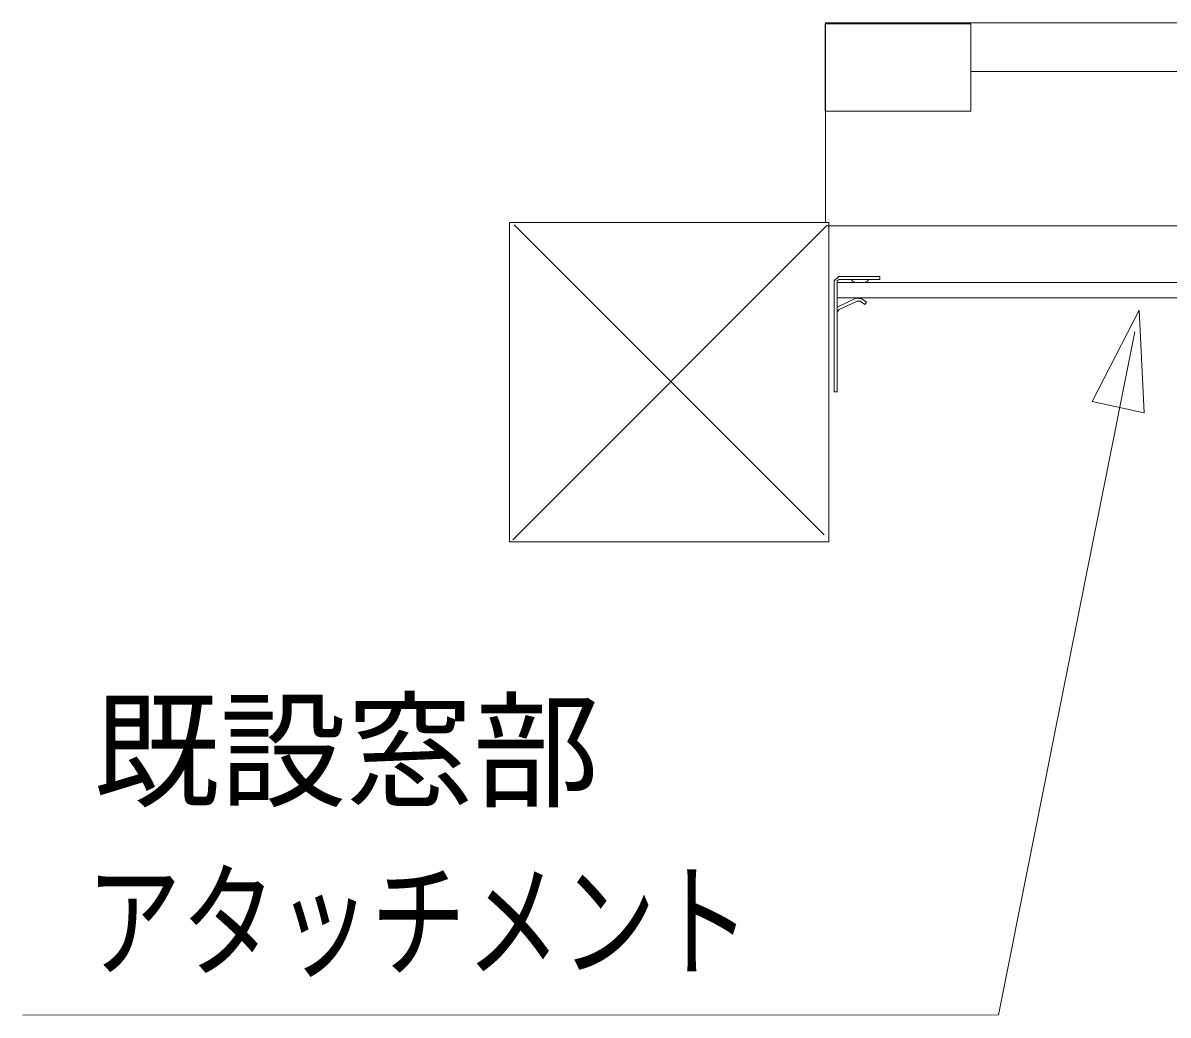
# Model space of a CAD drawing. Units: millimetres on the paper. Extents: x -305 to 305, y -152 to 152.
# Drawn here: x -37.65 to -21.51, y -30.82 to -16.84 of the extents above; entities that cross this region are included whole.
import ezdxf
from ezdxf.enums import TextEntityAlignment as Align

# ---------------------------------------------------------------- set-up
doc = ezdxf.new("R2010")
doc.units = ezdxf.units.MM
doc.layers.add('0-0_0', color=7, linetype='Continuous', lineweight=9)
doc.styles.add('ＭＳ ゴシック', font='')
doc.styles.get('ＭＳ ゴシック').set_extended_font_data('MS Gothic')

msp = doc.modelspace()

# ---------------------------------------------------------------- linework, layer by layer
at = {"layer": '0-0_0'}
for p, q in [((-12.06, -17.527), (-24.289, -17.527)), ((-30.745, -24.127), (-26.312, -19.694)), ((-30.723, -19.69), (-26.356, -24.058)), ((-26.302, -19.703), (4.316, -19.703)), ((-26.214, -20.48), (-26.149, -20.416)), ((-26.214, -22.043), (-26.214, -20.48)), ((-26.171, -20.48), (-26.149, -20.46)), ((-26.171, -22.043), (-26.171, -20.48)), ((-25.571, -20.416), (-26.149, -20.416)), ((-25.571, -20.46), (-26.149, -20.46)), ((-25.987, -20.46), (-25.971, -20.464)), ((-25.954, -20.484), (-25.971, -20.464)), ((-25.909, -20.502), (-25.954, -20.484)), ((-25.745, -20.484), (-25.791, -20.502)), ((-25.745, -20.484), (-25.728, -20.464)), ((-25.728, -20.464), (-25.712, -20.46)), ((-25.571, -20.46), (-25.571, -20.416)), ((-26.171, -20.502), (-19.636, -20.502)), ((-26.171, -20.502), (-26.171, -20.716)), ((-25.791, -20.502), (-25.909, -20.502)), ((-26.171, -20.716), (-20.631, -20.716)), ((-25.909, -20.724), (-26.164, -20.843)), ((-25.892, -20.763), (-26.145, -20.882)), ((-25.909, -20.724), (-25.824, -20.732)), ((-25.892, -20.763), (-25.848, -20.766)), ((-25.784, -20.813), (-25.848, -20.766)), ((-25.759, -20.777), (-25.824, -20.732)), ((-25.784, -20.813), (-25.759, -20.777)), ((-26.171, -20.922), (-26.145, -20.882)), ((-26.214, -22.043), (-26.171, -22.043))]:
    msp.add_line(p, q, dxfattribs=at)
for points in [[(-24.289, -18.087), (-24.289, -16.857), (-26.339, -16.857), (-26.339, -18.087)], [(-26.291, -24.155), (-26.291, -19.655), (-30.79, -19.655), (-30.79, -24.155)], [(-26.164, -20.501), (-26.17, -20.495), (-26.176, -20.501), (-26.17, -20.507)], [(-26.164, -20.501), (-26.17, -20.495), (-26.176, -20.501), (-26.17, -20.507)], [(-21.846, -22.34), (-22.579, -22.179), (-21.913, -20.892)]]:
    msp.add_lwpolyline(points, close=True, dxfattribs=at)
for points in [[(-26.334, -19.655), (-26.334, -16.844), (4.299, -16.844), (4.299, -19.657)], [(-21.977, -21.199), (-23.899, -30.82), (-37.65, -30.825)]]:
    msp.add_lwpolyline(points, dxfattribs=at)

# ---------------------------------------------------------------- texts
at = {"layer": '0-0_0', "style": 'ＭＳ ゴシック'}
msp.add_text('既設窓部', height=1.308, dxfattribs=at).set_placement((-36.659, -28.145), align=Align.BOTTOM_LEFT)
at = {"layer": '0-0_0', "style": 'ＭＳ ゴシック', "width": 0.75}
msp.add_text('アタッチメント', height=1.308, dxfattribs=at).set_placement((-36.757, -30.546), align=Align.BOTTOM_LEFT)

doc.saveas('drawing.dxf')
